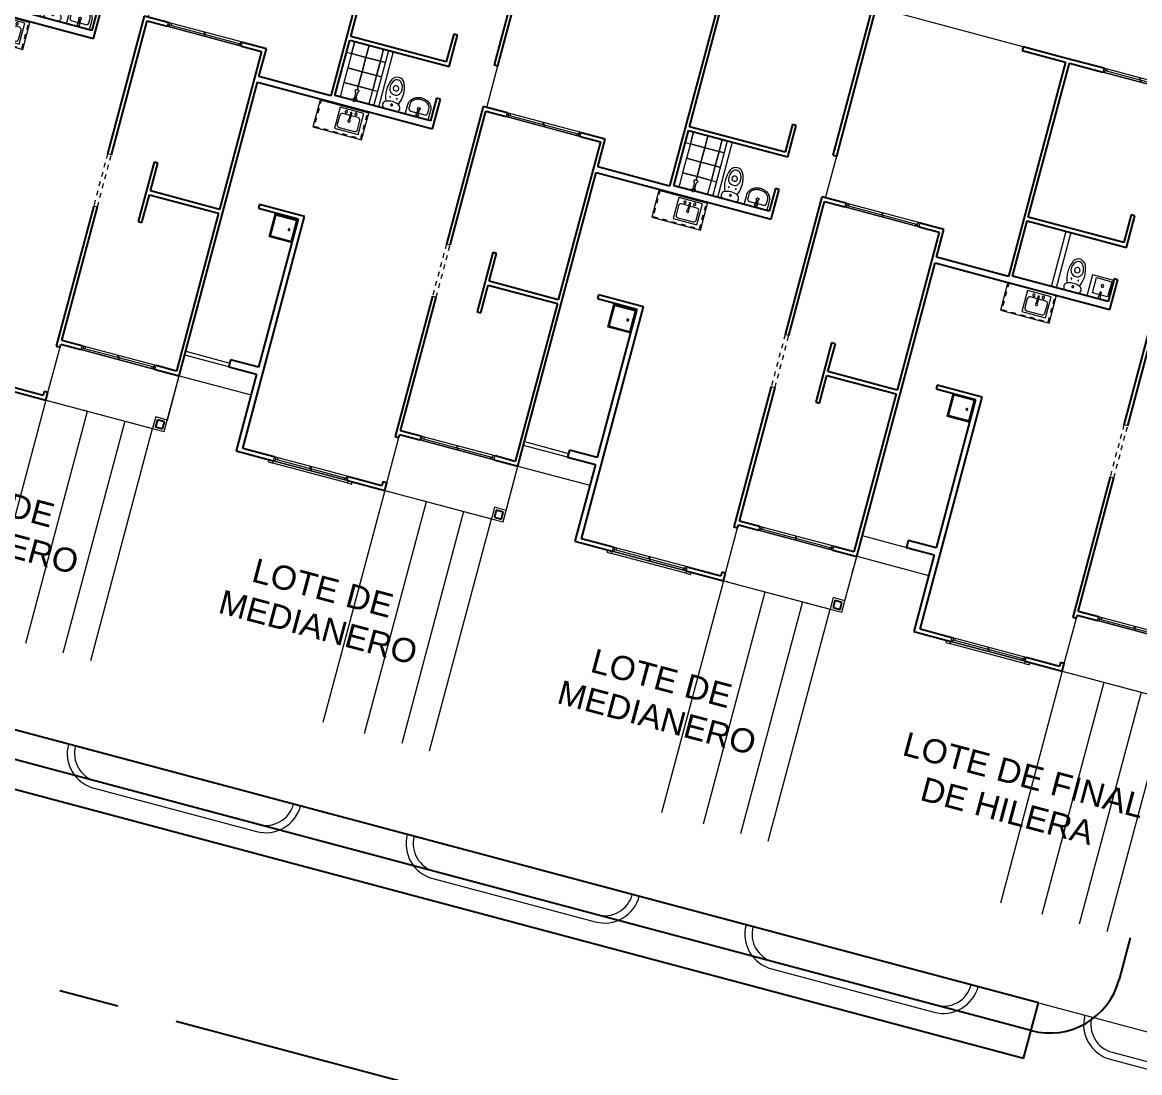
# Model space of a CAD drawing. Header units: metres. Extents: x 689715 to 690980, y 1005284 to 1006835.
# Drawn here: x 690669.78 to 690693.04, y 1005570.9 to 1005592.77 of the extents above; entities that cross this region are included whole.
import ezdxf

# ---------------------------------------------------------------- set-up
doc = ezdxf.new("R2010")
doc.units = ezdxf.units.M
for name, pattern in [('CENTER', [2, 1.25, -0.25, 0.25, -0.25]), ('Dash', [0.006, 0.003, -0.003]), ('Overhead', [0.003969, 0.002381, -0.001587])]:
    doc.linetypes.add(name, pattern=pattern)
for name, color, linetype, lineweight in [('A-AREA', 250, 'Dash', 9), ('A-COLS', 52, 'Continuous', 9), ('A-DETL-GENF', 92, 'Continuous', 9), ('A-DETL-MEDM', 33, 'Continuous', 18), ('A-FLOR', 250, 'Continuous', 9), ('A-GENM', 13, 'Continuous', 9), ('A-GLAZ', 151, 'Continuous', 9), ('A-GLAZ-CURT', 52, 'Continuous', 9), ('A-WALL', 250, 'Continuous', 9), ('G-ANNO-TEXT', 2, 'Continuous', 9), ('P-PIPE', 250, 'Continuous', 9), ('P-SANR-FIXT', 250, 'Continuous', 9), ('Q-CASE', 31, 'Continuous', 9), ('X1$0$A-FLOR', 250, 'Continuous', 9), ('X2$0$A-FLOR', 250, 'Continuous', 9)]:
    doc.layers.add(name, color=color, linetype=linetype, lineweight=lineweight)
for name, color, linetype in [('A-BLDG', 7, 'Continuous'), ('C-CALLE-ACERA', 8, 'Continuous'), ('CALLES-CENTRO', 2, 'CENTER')]:
    doc.layers.add(name, color=color, linetype=linetype)
doc.styles.add('ARIAL', font='arial.ttf')

# ---------------------------------------------------------------- blocks, each defined once
blk = doc.blocks.new('FRESNO A')
at = {"layer": 'X1$0$A-FLOR', "color": 141}
for p, q in [((-1.25, -1.8), (7.8, -1.8)), ((-0.5, -2.4), (4, -2.4)), ((-0.5, -2.55), (4, -2.55))]:
    blk.add_line(p, q, dxfattribs=at)
blk = doc.blocks.new('M_Base Cabinet-Double Door Sink Unit - 105-535934-PLANO CLAVE')
at = {"layer": 'Q-CASE', "linetype": 'Dash'}
for p, q in [((-0.481, 0), (-0.481, -0.58)), ((0.519, -0.58), (0.519, 0)), ((-0.481, -0.58), (0.519, -0.58))]:
    blk.add_line(p, q, dxfattribs=at)
blk = doc.blocks.new('Window-Sliding - VENTANA DE 1_60 X 1_20-675561-PLANO CLAVE')
at = {"layer": 'A-GLAZ'}
for p, q in [((0.8, 0.04), (-0.8, 0.04)), ((-0.8, 0.04), (-0.8, -0.043)), ((-0.8, 0.04), (0.8, 0.04)), ((-0.762, -0.043), (-0.762, 0.04)), ((-0.762, 0.04), (-0.762, -0.043)), ((-0.727, 0.04), (-0.727, -0.001)), ((-0.022, 0.04), (-0.022, -0.001)), ((0, -0.001), (0, 0.04)), ((0.762, 0.04), (0.762, -0.043)), ((0.8, -0.043), (0.8, 0.04)), ((-0.8, -0.043), (0.8, -0.043)), ((-0.8, -0.043), (0.8, -0.043)), ((-0.8, -0.043), (0.8, -0.043)), ((0.762, -0.001), (-0.762, -0.001)), ((0, -0.001), (0, -0.043)), ((0.023, -0.043), (0.023, -0.001)), ((0.727, -0.043), (0.727, -0.001))]:
    blk.add_line(p, q, dxfattribs=at)
blk = doc.blocks.new('M_MOLDURA SENCILLA PARA VENTANAS - Type 3-V2-PLANO CLAVE')
at = {"layer": 'A-GENM', "lineweight": 18}
for p, q in [((-0.675, 0.09), (-0.775, 0.09)), ((-0.775, 0.09), (-0.775, 0.04)), ((-0.775, 0.04), (-0.675, 0.04)), ((-0.675, 0.04), (-0.675, 0.09)), ((1.025, 0.09), (0.925, 0.09)), ((0.925, 0.09), (0.925, 0.04)), ((0.927, 0.04), (1.025, 0.04)), ((1.025, 0.04), (1.025, 0.09))]:
    blk.add_line(p, q, dxfattribs=at)
at = {"layer": 'A-GENM'}
blk.add_line((-0.675, 0.09), (0.925, 0.09), dxfattribs=at)
blk = doc.blocks.new('Sink - Utility - 455 mmx455 mm-688411-PLANO CLAVE')
at = {"layer": 'P-SANR-FIXT'}
for p, q in [((0.007, 0.244), (0.493, 0.244)), ((0.494, 0.244), (0.007, 0.244)), ((0.029, 0.217), (0.007, 0.244)), ((0.493, 0.244), (0.471, 0.217)), ((0.493, 0.244), (0.493, -0.244)), ((0.494, -0.244), (0.494, 0.244)), ((0.029, 0.217), (0.029, -0.217)), ((0.471, 0.217), (0.029, 0.217)), ((0.471, -0.217), (0.471, 0.217)), ((0.029, -0.217), (0.007, -0.244)), ((0.029, -0.217), (0.471, -0.217)), ((0.471, -0.217), (0.493, -0.244)), ((0.493, -0.244), (0.007, -0.244)), ((0.007, -0.244), (0.494, -0.244))]:
    blk.add_line(p, q, dxfattribs=at)
for start, end in [(90, 270), (90, 270), (270, 90), (270, 90)]:
    blk.add_arc((0.13, 0), 0.02, start, end, dxfattribs=at)
blk = doc.blocks.new('Counter Top w Sink Hole - 600mm Depth-798893-PLANO CLAVE')
at = {"layer": 'Q-CASE'}
for p, q in [((-1.2, 0), (-1.2, -0.6)), ((-0.15, -0.6), (-0.15, 0)), ((-1.2, -0.019), (-0.15, -0.019)), ((-1.2, -0.6), (-0.15, -0.6))]:
    blk.add_line(p, q, dxfattribs=at)
blk = doc.blocks.new('Asiento de WC con cisterna - Basado en muro _1_ - 700 x 370 mm-789044-PLANO CLAVE')
at = {"layer": 'P-SANR-FIXT'}
for p, q in [((0.082, 0.506), (0.094, 0.493)), ((0.094, 0.493), (0.156, 0.493)), ((0.156, 0.493), (0.168, 0.506)), ((-0.022, 0.075), (-0.022, 0.084)), ((-0.022, 0.075), (-0.022, 0.084)), ((0.272, 0.084), (0.272, 0.075)), ((0.272, 0.084), (0.272, 0.075))]:
    blk.add_line(p, q, dxfattribs=at)
for centre, radius, start, end in [((0.126, 0.628), 0.15, 90.5311, 156.2031), ((0.126, 0.628), 0.15, 90.5311, 156.2031), ((0.216, 0.545), 0.22, 135.6026, 189.0939), ((0.117, 0.642), 0.0816, 84.1645, 135.6026), ((0.124, 0.628), 0.15, 23.7969, 89.4689), ((0.124, 0.628), 0.15, 23.7969, 89.4689), ((0.133, 0.642), 0.0816, 44.3974, 95.8355), ((0.034, 0.545), 0.22, 350.9061, 44.3974), ((0.5, 0.463), 0.558, 156.2031, 204.606), ((0.5, 0.463), 0.558, 156.2031, 204.6455), ((0.125, 0.531), 0.128, 189.0939, 270.0015), ((0.117, 0.541), 0.05, 162.8135, 225), ((0.125, 0.539), 0.0581, 17.1829, 162.8135), ((0.133, 0.541), 0.05, 315, 17.1829), ((0.125, 0.531), 0.128, 317.5547, 350.9061), ((-0.25, 0.463), 0.558, 335.3545, 23.7969), ((-0.25, 0.463), 0.558, 7.6626, 23.7969), ((-0.25, 0.463), 0.558, 359.5954, 7.6626), ((0.125, -0.087), 0.344, 66.8782, 113.1218), ((0.052, 0.34), 0.00783, 0, 180), ((0.052, 0.34), 0.00783, 180, 360), ((0.125, 0.531), 0.128, 269.9985, 317.5547), ((0.2, 0.34), 0.00783, 0, 180), ((0.2, 0.34), 0.00783, 180, 0), ((-0.25, 0.463), 0.558, 335.394, 359.5954), ((0.022, 0.154), 0.0825, 113.1218, 237.7255), ((0.022, 0.154), 0.0825, 113.1218, 237.7255), ((0.125, -0.087), 0.344, 112.6568, 113.1218), ((0.126, 0.186), 0.0209, 0, 180), ((0.126, 0.186), 0.0209, 180, 0), ((0.125, -0.087), 0.344, 66.8782, 67.3432), ((0.228, 0.154), 0.0825, 302.2745, 66.8782), ((0.228, 0.154), 0.0825, 302.2745, 66.8782)]:
    blk.add_arc(centre, radius, start, end, dxfattribs=at)
blk = doc.blocks.new('Shower_System-Symmons-Dia-Shower-Tub_Spout - 2_5 GPM Flow Restrictor_ Chrome-789671-PLANO CLAVE')
at = {"layer": 'P-PIPE'}
for p, q in [((10.788, 5.648), (10.788, 5.674)), ((10.795, 5.642), (10.788, 5.648)), ((10.807, 5.635), (10.795, 5.642)), ((10.807, 5.62), (10.807, 5.635)), ((10.814, 5.463), (10.814, 5.614)), ((10.839, 5.614), (10.839, 5.463)), ((10.858, 5.642), (10.846, 5.635)), ((10.846, 5.635), (10.846, 5.62)), ((10.864, 5.648), (10.858, 5.642)), ((10.864, 5.674), (10.864, 5.648)), ((10.795, 5.459), (10.812, 5.463)), ((10.795, 5.455), (10.795, 5.459)), ((10.814, 5.455), (10.795, 5.455)), ((10.812, 5.463), (10.814, 5.463)), ((10.814, 5.43), (10.814, 5.455)), ((10.839, 5.43), (10.814, 5.43)), ((10.839, 5.463), (10.841, 5.463)), ((10.858, 5.455), (10.839, 5.455)), ((10.839, 5.455), (10.839, 5.43)), ((10.841, 5.463), (10.858, 5.459)), ((10.858, 5.459), (10.858, 5.455))]:
    blk.add_line(p, q, dxfattribs=at)
blk.add_open_spline([(10.788, 5.674), (10.788, 5.675), (10.789, 5.676), (10.79, 5.679), (10.793, 5.681), (10.797, 5.684), (10.805, 5.687), (10.817, 5.689), (10.83, 5.69), (10.842, 5.688), (10.854, 5.685), (10.862, 5.68), (10.864, 5.676), (10.864, 5.674)], degree=3, knots=[0, 0, 0, 0, 0.052632, 0.105263, 0.157895, 0.210526, 0.315789, 0.421053, 0.526316, 0.631579, 0.736842, 0.868421, 1, 1, 1, 1], dxfattribs=at)
for points in [[(10.814, 5.614), (10.812, 5.615), (10.81, 5.616), (10.808, 5.618), (10.807, 5.619), (10.807, 5.62)], [(10.846, 5.62), (10.846, 5.619), (10.845, 5.618), (10.843, 5.616), (10.841, 5.615), (10.839, 5.614)]]:
    blk.add_open_spline(points, degree=3, dxfattribs=at)
at = {"layer": 'P-SANR-FIXT'}
for p, q in [((10.731, 5.455), (10.731, 5.461)), ((10.731, 5.461), (10.795, 5.461)), ((10.795, 5.461), (10.795, 5.506)), ((10.795, 5.506), (10.814, 5.506)), ((10.839, 5.506), (10.858, 5.506)), ((10.858, 5.506), (10.858, 5.461)), ((10.858, 5.461), (10.922, 5.461)), ((10.922, 5.461), (10.922, 5.455))]:
    blk.add_line(p, q, dxfattribs=at)
blk = doc.blocks.new('Fregadero de cocina - Isla - 510 x 450 mm-797699-PLANO CLAVE')
at = {"layer": 'P-SANR-FIXT'}
for p, q in [((-0.239, 0.227), (-0.239, -0.223)), ((0.271, 0.227), (-0.239, 0.227)), ((-0.201, 0.062), (-0.201, -0.134)), ((0.003, 0.113), (-0.15, 0.113)), ((0.003, 0.17), (0.003, 0.053)), ((0.028, 0.17), (0.028, 0.053)), ((0.182, 0.113), (0.028, 0.113)), ((0.233, -0.134), (0.233, 0.062)), ((0.271, -0.223), (0.271, 0.227)), ((-0.239, -0.223), (0.271, -0.223)), ((-0.15, -0.185), (0.182, -0.185))]:
    blk.add_line(p, q, dxfattribs=at)
for centre, radius, start, end in [((-0.15, 0.062), 0.0508, 136.5356, 180), ((-0.15, 0.062), 0.0508, 90, 135), ((-0.086, 0.167), 0.0254, 360, 180), ((-0.086, 0.167), 0.0254, 180, 0), ((0.016, 0), 0.0254, 360, 180), ((0.016, 0), 0.0254, 180, 0), ((0.016, 0.17), 0.0127, 360, 180), ((0.016, 0.053), 0.0127, 180, 0), ((0.117, 0.172), 0.0254, 360, 180), ((0.117, 0.172), 0.0254, 180, 0), ((0.182, 0.062), 0.0508, 360, 90), ((-0.15, -0.134), 0.0508, 180, 270), ((0.182, -0.134), 0.0508, 270, 315), ((0.182, -0.134), 0.0508, 315.0163, 0)]:
    blk.add_arc(centre, radius, start, end, dxfattribs=at)
blk = doc.blocks.new('M_Opening-Door - 1_12 x 2_21 mm-891659-PLANO CLAVE')
at = {"layer": 'A-DETL-GENF', "linetype": 'Overhead'}
for p, q in [((0.552, 0.04), (-0.568, 0.04)), ((-0.568, -0.04), (0.552, -0.04))]:
    blk.add_line(p, q, dxfattribs=at)
at = {"layer": 'A-DETL-MEDM'}
for p, q in [((-0.568, 0.04), (-0.568, -0.04)), ((0.552, -0.04), (0.552, 0.04))]:
    blk.add_line(p, q, dxfattribs=at)
blk = doc.blocks.new('M_Rectangular Column - 25X25-664251-PLANO CLAVE')
at = {"layer": 'A-COLS'}
for p, q in [((0.125, 0.125), (-0.125, 0.125)), ((-0.125, 0.125), (-0.125, -0.125)), ((0.125, -0.125), (0.125, 0.125)), ((-0.125, -0.125), (0.125, -0.125))]:
    blk.add_line(p, q, dxfattribs=at)
blk = doc.blocks.new('M_Rectangle Surface - ELBA BEIGE-1192598-PLANO CLAVE')
at = {"layer": 'A-GLAZ-CURT'}
for p, q in [((1.955, 1.955), (1.645, 1.955)), ((1.645, 1.955), (1.645, 1.645)), ((1.955, 1.645), (1.955, 1.955)), ((1.645, 1.645), (1.955, 1.645))]:
    blk.add_line(p, q, dxfattribs=at)
blk = doc.blocks.new('M_Rectangle Surface - ELBA BEIGE-V24-PLANO CLAVE')
at = {"layer": 'A-GLAZ-CURT'}
for p, q in [((1.721, 1.955), (1.645, 1.955)), ((1.645, 1.955), (1.645, 1.645)), ((1.645, 1.645), (1.955, 1.645))]:
    blk.add_line(p, q, dxfattribs=at)
blk = doc.blocks.new('M_Rectangle Surface - ELBA BEIGE-V25-PLANO CLAVE')
at = {"layer": 'A-GLAZ-CURT'}
for p, q in [((1.955, 1.955), (1.645, 1.955)), ((1.645, 1.955), (1.645, 1.645)), ((1.645, 1.645), (1.721, 1.645))]:
    blk.add_line(p, q, dxfattribs=at)
blk = doc.blocks.new('Wall_Basin_with_optional_pedestal_taps_or_mixer_13910 - 500w x 420d wall w taps-1270141-PLANO CLAVE')
at = {"layer": 'P-SANR-FIXT'}
for p, q in [((-0.114, 0.115), (-0.114, 0.325)), ((0.11, 0.235), (-0.02, 0.235)), ((0.281, 0.235), (0.15, 0.235)), ((0.374, 0.325), (0.374, 0.115)), ((-0.072, 0.185), (-0.072, 0.09)), ((0.333, 0.09), (0.333, 0.185))]:
    blk.add_line(p, q, dxfattribs=at)
blk.add_circle((0.13, 0.146), 0.025, dxfattribs=at)
for points, knots in [([(-0.02, 0.235), (-0.023, 0.235), (-0.029, 0.235), (-0.04, 0.232), (-0.051, 0.226), (-0.061, 0.217), (-0.067, 0.208), (-0.071, 0.197), (-0.072, 0.189), (-0.072, 0.185)], [-1, -1, -1, -1, -0.892857, -0.785714, -0.571429, -0.428571, -0.285714, -0.142857, 0, 0, 0, 0]), ([(0.333, 0.185), (0.333, 0.188), (0.333, 0.192), (0.331, 0.198), (0.33, 0.202), (0.328, 0.206), (0.326, 0.21), (0.324, 0.213), (0.32, 0.219), (0.313, 0.225), (0.303, 0.231), (0.292, 0.234), (0.284, 0.235), (0.281, 0.235)], [-1, -1, -1, -1, -0.892857, -0.839286, -0.785714, -0.732143, -0.678571, -0.625, -0.571429, -0.428571, -0.285714, -0.142857, 0, 0, 0, 0]), ([(0.374, 0.115), (0.374, 0.109), (0.374, 0.097), (0.371, 0.082), (0.368, 0.071), (0.365, 0.059), (0.36, 0.045), (0.352, 0.029), (0.339, 0.009), (0.32, -0.015), (0.293, -0.039), (0.263, -0.058), (0.23, -0.073), (0.198, -0.082), (0.169, -0.087), (0.144, -0.09), (0.117, -0.09), (0.091, -0.087), (0.066, -0.083), (0.032, -0.073), (-0.008, -0.056), (-0.051, -0.025), (-0.08, 0.009), (-0.097, 0.039), (-0.106, 0.063), (-0.112, 0.089), (-0.114, 0.106), (-0.114, 0.115)], [-1, -1, -1, -1, -0.974537, -0.949074, -0.936343, -0.923611, -0.898148, -0.872685, -0.847222, -0.796296, -0.74537, -0.694444, -0.643519, -0.592593, -0.555556, -0.518519, -0.481481, -0.444444, -0.407407, -0.37037, -0.296296, -0.222222, -0.148148, -0.111111, -0.074074, -0.037037, 0, 0, 0, 0]), ([(-0.072, 0.09), (-0.072, 0.083), (-0.071, 0.073), (-0.068, 0.06), (-0.064, 0.05), (-0.059, 0.041), (-0.054, 0.032), (-0.048, 0.023), (-0.041, 0.016), (-0.034, 0.008), (-0.026, 0.001), (-0.018, -0.005), (-0.01, -0.011), (-0.001, -0.016), (0.011, -0.023), (0.027, -0.031), (0.049, -0.038), (0.072, -0.044), (0.095, -0.048), (0.115, -0.05), (0.13, -0.05), (0.146, -0.05), (0.166, -0.048), (0.189, -0.044), (0.212, -0.038), (0.234, -0.03), (0.256, -0.02), (0.272, -0.01), (0.285, -0.001), (0.294, 0.007), (0.302, 0.016), (0.31, 0.025), (0.315, 0.033), (0.319, 0.039), (0.322, 0.045), (0.325, 0.05), (0.328, 0.057), (0.33, 0.067), (0.332, 0.078), (0.333, 0.086), (0.333, 0.09)], [-1, -1, -1, -1, -0.961957, -0.942935, -0.923913, -0.904891, -0.88587, -0.866848, -0.847826, -0.828804, -0.809783, -0.790761, -0.771739, -0.752717, -0.733696, -0.695652, -0.652174, -0.608696, -0.565217, -0.521739, -0.5, -0.478261, -0.434783, -0.391304, -0.347826, -0.304348, -0.26087, -0.217391, -0.195652, -0.173913, -0.152174, -0.130435, -0.108696, -0.097826, -0.086957, -0.076087, -0.065217, -0.043478, -0.021739, 0, 0, 0, 0]), ([(0.105, 0.146), (0.105, 0.148), (0.106, 0.151), (0.107, 0.155), (0.109, 0.159), (0.111, 0.162), (0.114, 0.165), (0.118, 0.168), (0.122, 0.17), (0.125, 0.171), (0.128, 0.171), (0.129, 0.171), (0.129, 0.171)], [0, 0, 0, 0, 0.0555556, 0.1111111, 0.1666667, 0.2222222, 0.2777778, 0.3333333, 0.3888889, 0.4444444, 0.4791667, 0.4836011, 0.4836011, 0.4836011, 0.4836011]), ([(0.155, 0.146), (0.155, 0.145), (0.155, 0.142), (0.154, 0.138), (0.152, 0.134), (0.15, 0.13), (0.146, 0.127), (0.143, 0.124), (0.139, 0.122), (0.135, 0.121), (0.132, 0.121), (0.128, 0.121), (0.124, 0.122), (0.12, 0.123), (0.116, 0.125), (0.114, 0.127), (0.112, 0.129), (0.11, 0.131), (0.107, 0.137), (0.105, 0.142), (0.105, 0.146)], [0, 0, 0, 0, 0.055556, 0.111111, 0.166667, 0.222222, 0.277778, 0.333333, 0.388889, 0.444444, 0.479167, 0.513889, 0.583333, 0.652778, 0.6875, 0.722222, 0.756944, 0.791667, 0.861111, 1, 1, 1, 1]), ([(0.132, 0.171), (0.133, 0.171), (0.137, 0.17), (0.141, 0.169), (0.144, 0.167), (0.146, 0.165), (0.148, 0.163), (0.151, 0.161), (0.154, 0.155), (0.155, 0.15), (0.155, 0.146)], [0.5163091, 0.5163091, 0.5163091, 0.5163091, 0.5833333, 0.6527778, 0.6875, 0.7222222, 0.7569444, 0.7916667, 0.8611111, 1, 1, 1, 1])]:
    blk.add_open_spline(points, degree=3, knots=knots, dxfattribs=at)
blk = doc.blocks.new('RC-Tap Mixer horizontal face - Mixer-1270082-PLANO CLAVE')
at = {"layer": 'P-SANR-FIXT'}
for p, q in [((-0.02, -0.015), (-0.02, -0.085)), ((-0.013, -0.022), (-0.013, -0.074)), ((0.013, -0.074), (0.013, -0.022)), ((0.02, -0.085), (0.02, -0.015))]:
    blk.add_line(p, q, dxfattribs=at)
at = {"layer": 'P-SANR-FIXT', "flags": 128}
for points in [[(0, 0.03), (-0.001, 0.03), (-0.002, 0.03), (-0.004, 0.03), (-0.005, 0.03), (-0.006, 0.029), (-0.007, 0.029), (-0.008, 0.029), (-0.009, 0.028), (-0.011, 0.028), (-0.012, 0.028), (-0.013, 0.027), (-0.014, 0.027), (-0.015, 0.026), (-0.016, 0.025), (-0.017, 0.025), (-0.018, 0.024), (-0.019, 0.023), (-0.02, 0.023), (-0.021, 0.022), (-0.022, 0.021), (-0.022, 0.02), (-0.023, 0.019), (-0.024, 0.018), (-0.025, 0.017), (-0.025, 0.016), (-0.026, 0.015), (-0.026, 0.014), (-0.027, 0.013), (-0.028, 0.012), (-0.028, 0.011), (-0.028, 0.01), (-0.029, 0.009), (-0.029, 0.007), (-0.029, 0.006), (-0.03, 0.005), (-0.03, 0.004), (-0.03, 0.003), (-0.03, 0.002), (-0.03, 0), (-0.03, -0.001), (-0.03, -0.002), (-0.03, -0.003), (-0.03, -0.004), (-0.029, -0.006), (-0.029, -0.007), (-0.029, -0.008), (-0.029, -0.009), (-0.028, -0.01), (-0.028, -0.011), (-0.027, -0.012), (-0.027, -0.014), (-0.026, -0.015), (-0.026, -0.016), (-0.025, -0.017), (-0.024, -0.018), (-0.024, -0.019), (-0.023, -0.02), (-0.022, -0.02), (-0.021, -0.021), (-0.02, -0.022)], [(0.02, -0.023), (0.021, -0.022), (0.022, -0.021), (0.022, -0.02), (0.023, -0.019), (0.024, -0.018), (0.025, -0.017), (0.025, -0.016), (0.026, -0.015), (0.026, -0.014), (0.027, -0.013), (0.028, -0.012), (0.028, -0.011), (0.028, -0.01), (0.029, -0.009), (0.029, -0.007), (0.029, -0.006), (0.03, -0.005), (0.03, -0.004), (0.03, -0.003), (0.03, -0.002), (0.03, 0), (0.03, 0.001), (0.03, 0.002), (0.03, 0.003), (0.03, 0.004), (0.029, 0.006), (0.029, 0.007), (0.029, 0.008), (0.029, 0.009), (0.028, 0.01), (0.028, 0.011), (0.027, 0.012), (0.027, 0.014), (0.026, 0.015), (0.026, 0.016), (0.025, 0.017), (0.024, 0.018), (0.024, 0.019), (0.023, 0.02), (0.022, 0.02), (0.021, 0.021), (0.02, 0.022), (0.019, 0.023), (0.018, 0.024), (0.017, 0.024), (0.016, 0.025), (0.015, 0.026), (0.014, 0.026), (0.013, 0.027), (0.012, 0.027), (0.011, 0.028), (0.01, 0.028), (0.009, 0.029), (0.008, 0.029), (0.007, 0.029), (0.005, 0.03), (0.004, 0.03), (0.003, 0.03), (0.002, 0.03), (0.001, 0.03), (0, 0.03)]]:
    blk.add_lwpolyline(points, dxfattribs=at)
at = {"layer": 'P-SANR-FIXT'}
for centre, radius, start, end in [((0, 0), 0.03, 90, 226.1829), ((0, 0), 0.025, 90, 240), ((0, 0), 0.025, 162, 169.3835), ((0, 0), 0.025, 153.4349, 164.0852), ((0, 0), 0.025, 121.7175, 130.992), ((0, 0), 0.03, 313.8171, 90), ((0, 0), 0.025, 300, 90), ((0, 0), 0.025, 49.008, 58.2825), ((0, 0), 0.025, 15.9148, 26.5651), ((0, 0), 0.025, 10.6165, 18), ((0, 0), 0.025, 185.1524, 195.9185), ((0, 0), 0.025, 190.6941, 199.4381), ((0, -0.085), 0.02, 180, 360), ((0, -0.074), 0.0125, 180, 360), ((0, 0), 0.025, 344.0815, 354.8476), ((0, 0), 0.025, 340.5619, 349.3059)]:
    blk.add_arc(centre, radius, start, end, dxfattribs=at)
blk = doc.blocks.new('FRESNO B')
at = {"layer": 'A-AREA', "color": 141}
for p, q in [((7.3, 5.25), (7.3, 6.204)), ((4.75, 5), (7.05, 5))]:
    blk.add_line(p, q, dxfattribs=at)
at = {"layer": 'A-COLS', "color": 141, "lineweight": 25}
for p, q in [((7.25, 5.2), (7.1, 5.2)), ((7.1, 5.2), (7.1, 5.05)), ((7.25, 5.05), (7.25, 5.2)), ((7.1, 5.05), (7.25, 5.05))]:
    blk.add_line(p, q, dxfattribs=at)
at = {"layer": 'A-FLOR', "color": 141}
for p, q in [((7.917, 17.35), (4.75, 17.35)), ((4.75, 13.25), (4.75, 14.15)), ((0, 6.73), (0.95, 6.73)), ((0.95, 6.65), (0, 6.65)), ((0, 5.25), (0, 6.204)), ((0, 6.204), (1.55, 6.204)), ((4.75, 6.14), (4.67, 6.14)), ((4.75, 5.162), (4.75, 6.14)), ((7.3, 5.25), (7.3, 6.204)), ((4.75, 5), (7.05, 5))]:
    blk.add_line(p, q, dxfattribs=at)
at = {"layer": 'A-GLAZ-CURT', "color": 141}
for p, q in [((1.74, 13.61), (1.74, 13.87)), ((1.74, 13.87), (1.74, 13.61)), ((2.05, 13.61), (2.05, 13.87)), ((2.05, 13.87), (2.05, 13.61)), ((2.36, 13.61), (2.36, 13.87)), ((2.36, 13.87), (2.36, 13.61)), ((1.63, 13.61), (1.74, 13.61)), ((1.74, 13.61), (2.05, 13.61)), ((2.05, 13.61), (2.36, 13.61)), ((2.36, 13.61), (2.47, 13.61)), ((2.36, 13.61), (2.36, 13.3)), ((2.47, 13.61), (2.36, 13.61)), ((2.36, 13.3), (2.47, 13.3)), ((2.36, 13.3), (2.36, 12.99)), ((2.47, 13.3), (2.36, 13.3)), ((2.36, 12.99), (2.47, 12.99))]:
    blk.add_line(p, q, dxfattribs=at)
at = {"layer": 'A-WALL', "color": 141, "lineweight": 25}
for p, q in [((1.55, 17.27), (1.55, 12.65)), ((1.63, 13.95), (1.63, 17.27)), ((4.67, 17.27), (4.67, 14.15)), ((4.75, 14.15), (4.75, 17.35)), ((7.917, 17.35), (7.917, 17.27)), ((7.917, 17.27), (8.85, 17.27)), ((8.85, 17.35), (7.917, 17.35)), ((8.85, 17.27), (8.85, 12.65)), ((3.69, 14.55), (3.69, 13.95)), ((3.77, 14.55), (3.69, 14.55)), ((3.77, 13.87), (3.77, 14.55)), ((4.67, 14.15), (4.75, 14.15)), ((3.69, 13.95), (1.63, 13.95)), ((1.63, 12.68), (1.63, 13.87)), ((1.63, 13.87), (3.77, 13.87)), ((3.69, 13.17), (3.69, 12.68)), ((3.77, 13.17), (3.69, 13.17)), ((3.77, 12.53), (3.77, 13.17)), ((5.185, 13.25), (4.67, 13.25)), ((4.67, 13.25), (4.67, 10.287)), ((4.75, 13.17), (5.185, 13.17)), ((4.75, 10.287), (4.75, 13.17)), ((7.3, 13.25), (6.785, 13.25)), ((6.785, 13.17), (7.22, 13.17)), ((7.22, 13.17), (7.22, 9.767)), ((7.3, 12.65), (7.3, 13.25)), ((1.55, 12.65), (0, 12.65)), ((2.018, 12.68), (1.63, 12.68)), ((3.69, 12.68), (2.082, 12.68)), ((8.85, 12.65), (7.3, 12.65)), ((0, 6.204), (0, 12.53)), ((0, 12.53), (3.77, 12.53)), ((7.3, 6.204), (7.3, 12.53)), ((5.73, 10.367), (5.65, 10.367)), ((5.65, 10.367), (5.65, 9.087)), ((5.73, 9.767), (5.73, 10.367)), ((1.67, 10.08), (0.7, 10.08)), ((0.7, 10.08), (0.7, 10)), ((1.67, 5.08), (1.67, 10.08)), ((0.7, 10), (1.55, 10)), ((1.55, 10), (1.55, 6.8)), ((7.22, 9.767), (5.73, 9.767)), ((5.73, 9.087), (5.73, 9.687)), ((5.73, 9.687), (7.22, 9.687)), ((7.22, 9.687), (7.22, 6.284)), ((4.67, 9.167), (4.67, 6.142)), ((4.75, 6.284), (4.75, 9.167)), ((5.65, 9.087), (5.73, 9.087)), ((1.55, 6.8), (0.95, 6.8)), ((0.95, 6.8), (0.95, 6.65)), ((0.95, 6.65), (1.55, 6.65)), ((1.55, 6.65), (1.55, 5)), ((5.185, 6.284), (4.75, 6.284)), ((7.22, 6.284), (6.785, 6.284)), ((4.67, 6.142), (4.75, 6.142)), ((4.75, 6.204), (5.185, 6.204)), ((4.75, 6.142), (4.75, 6.204)), ((6.785, 6.204), (7.3, 6.204)), ((4.67, 5.162), (4.67, 5.08)), ((4.75, 5.162), (4.67, 5.162)), ((4.75, 5), (4.75, 5.162)), ((1.55, 5), (2.35, 5)), ((2.35, 5.08), (1.67, 5.08)), ((4.67, 5.08), (3.95, 5.08)), ((3.95, 5), (4.75, 5))]:
    blk.add_line(p, q, dxfattribs=at)
at = {"layer": 'A-WALL', "color": 141}
for p, q in [((2.47, 12.68), (2.47, 13.87)), ((2.57, 13.87), (2.57, 12.68))]:
    blk.add_line(p, q, dxfattribs=at)
at = {"layer": 'X1$0$A-FLOR', "color": 141}
for p, q in [((0.5, -1.8), (7.8, -1.8)), ((0.5, -2.4), (4, -2.4)), ((0.5, -2.55), (4, -2.55))]:
    blk.add_line(p, q, dxfattribs=at)
for centre, radius, start, end in [((4, -1.8), 0.75, 270, 0), ((4, -1.8), 0.6, 270, 0), ((7.8, -1.8), 0.75, 180, 270), ((7.8, -1.8), 0.6, 180, 270)]:
    blk.add_arc(centre, radius, start, end, dxfattribs=at)
at = {"layer": 'X2$0$A-FLOR', "color": 141}
for p, q in [((4.75, 5), (4.75, 0)), ((5.65, 0), (5.65, 5)), ((6.45, 5), (6.45, 0)), ((7.05, 0), (7.05, 5))]:
    blk.add_line(p, q, dxfattribs=at)
at = {"layer": 'A-COLS', "color": 141}
blk.add_blockref('M_Rectangular Column - 25X25-664251-PLANO CLAVE', (7.175, 5.125), dxfattribs=at)
at = {"layer": 'A-GENM', "color": 141}
for name, p, rotation in [('M_Opening-Door - 1_12 x 2_21 mm-891659-PLANO CLAVE', (4.71, 9.735), 89.99999999999993), ('M_MOLDURA SENCILLA PARA VENTANAS - Type 3-V2-PLANO CLAVE', (3.277, 5.04), 180)]:
    blk.add_blockref(name, p, dxfattribs=dict(at, rotation=rotation))
at = {"layer": 'A-GLAZ', "color": 141, "rotation": 180}
for p in [(5.985, 13.21), (5.985, 6.244), (3.15, 5.04)]:
    blk.add_blockref('Window-Sliding - VENTANA DE 1_60 X 1_20-675561-PLANO CLAVE', p, dxfattribs=at)
at = {"layer": 'A-GLAZ-CURT', "color": 141}
for name, p, rotation in [('M_Rectangle Surface - ELBA BEIGE-1192598-PLANO CLAVE', (0.095, 15.255), 270.0000000000002), ('M_Rectangle Surface - ELBA BEIGE-1192598-PLANO CLAVE', (0.405, 15.255), 269.9999999999998), ('M_Rectangle Surface - ELBA BEIGE-1192598-PLANO CLAVE', (0.095, 14.945), 270.0000000000004), ('M_Rectangle Surface - ELBA BEIGE-1192598-PLANO CLAVE', (0.405, 14.945), 270), ('M_Rectangle Surface - ELBA BEIGE-V24-PLANO CLAVE', (0.095, 14.635), 270.0000000000002), ('M_Rectangle Surface - ELBA BEIGE-V25-PLANO CLAVE', (0.405, 14.635), 269.9999999999998)]:
    blk.add_blockref(name, p, dxfattribs=dict(at, rotation=rotation))
at = {"layer": 'P-SANR-FIXT', "color": 141}
for name, p in [('Asiento de WC con cisterna - Basado en muro _1_ - 700 x 370 mm-789044-PLANO CLAVE', (2.695, 12.605)), ('Shower_System-Symmons-Dia-Shower-Tub_Spout - 2_5 GPM Flow Restrictor_ Chrome-789671-PLANO CLAVE', (-8.776, 7.225)), ('Fregadero de cocina - Isla - 510 x 450 mm-797699-PLANO CLAVE', (2.034, 12.243))]:
    blk.add_blockref(name, p, dxfattribs=at)
at = {"layer": 'P-SANR-FIXT', "color": 141, "rotation": 180}
for name, p in [('Wall_Basin_with_optional_pedestal_taps_or_mixer_13910 - 500w x 420d wall w taps-1270141-PLANO CLAVE', (3.52, 13.005)), ('RC-Tap Mixer horizontal face - Mixer-1270082-PLANO CLAVE', (3.39, 12.73)), ('Sink - Utility - 455 mmx455 mm-688411-PLANO CLAVE', (1.557, 9.73))]:
    blk.add_blockref(name, p, dxfattribs=at)
at = {"layer": 'Q-CASE', "color": 141}
for name, p in [('Counter Top w Sink Hole - 600mm Depth-798893-PLANO CLAVE', (2.555, 12.53)), ('M_Base Cabinet-Double Door Sink Unit - 105-535934-PLANO CLAVE', (1.861, 12.53))]:
    blk.add_blockref(name, p, dxfattribs=at)
at = {"layer": 'G-ANNO-TEXT', "color": 141, "char_height": 0.5, "attachment_point": 1, "style": 'ARIAL'}
for s, insert, width in [('LOTE DE ', (2.534, 2.954), 3.14262), ('MEDIANERO', (2.032, 2.143), 4.16877)]:
    blk.add_mtext(s, dxfattribs=dict(at, insert=insert, width=width))
blk = doc.blocks.new('Window-Sliding - VENTANA DE 1_60 X 1_20-V1-PLANO CLAVE')
at = {"layer": 'A-GLAZ'}
for p, q in [((0.8, 0.04), (-0.8, 0.04)), ((-0.8, 0.04), (-0.8, -0.04)), ((-0.8, 0.04), (0.8, 0.04)), ((-0.762, -0.04), (-0.762, 0.04)), ((-0.762, 0.04), (-0.762, -0.04)), ((-0.727, 0.04), (-0.727, -0.001)), ((-0.022, 0.04), (-0.022, -0.001)), ((0, -0.001), (0, 0.04)), ((0.762, 0.04), (0.762, -0.04)), ((0.8, -0.04), (0.8, 0.04)), ((-0.8, -0.043), (0.8, -0.043)), ((-0.8, -0.043), (0.8, -0.043)), ((-0.8, -0.043), (0.8, -0.043)), ((0.762, -0.001), (-0.762, -0.001)), ((0, -0.001), (0, -0.04)), ((0.023, -0.04), (0.023, -0.001)), ((0.727, -0.04), (0.727, -0.001))]:
    blk.add_line(p, q, dxfattribs=at)
blk = doc.blocks.new('M_MOLDURA SENCILLA PARA VENTANAS - Type 3-V3-PLANO CLAVE')
at = {"layer": 'A-GENM', "lineweight": 18}
for p, q in [((-0.675, 0.09), (-0.775, 0.09)), ((-0.775, 0.09), (-0.775, 0.04)), ((-0.775, 0.04), (-0.675, 0.04)), ((-0.675, 0.04), (-0.675, 0.09)), ((1.025, 0.09), (0.925, 0.09)), ((0.925, 0.09), (0.925, 0.04)), ((0.927, 0.04), (1.025, 0.04)), ((1.025, 0.04), (1.025, 0.09))]:
    blk.add_line(p, q, dxfattribs=at)
at = {"layer": 'A-GENM'}
blk.add_line((-0.675, 0.09), (0.925, 0.09), dxfattribs=at)
blk = doc.blocks.new('M_PONTUS45_2017 - M_PONTUS45_2017-883207-PLANO CLAVE')
at = {"layer": 'A-GENM'}
for p, q in [((0.228, 0.528), (-0.228, 0.528)), ((-0.228, 0.528), (-0.228, 0.075)), ((-0.136, 0.168), (-0.136, 0.495)), ((-0.136, 0.495), (0.193, 0.495)), ((0.193, 0.495), (0.193, 0.168)), ((0.193, 0.168), (-0.136, 0.168))]:
    blk.add_line(p, q, dxfattribs=at)
at = {"layer": 'P-SANR-FIXT'}
for p, q in [((0.013, 0.225), (0.013, 0.139)), ((0.044, 0.225), (0.013, 0.225)), ((0.022, 0.2), (0.022, 0.144)), ((0.035, 0.2), (0.022, 0.2)), ((0.035, 0.144), (0.035, 0.2)), ((0.044, 0.139), (0.044, 0.225))]:
    blk.add_line(p, q, dxfattribs=at)
for centre, radius, start, end in [((0.029, 0.36), 0.0272, 360, 180), ((0.029, 0.36), 0.0272, 180, 360), ((0.029, 0.115), 0.0294, 360, 180), ((0.029, 0.115), 0.0294, 180, 360), ((0.029, 0.115), 0.0294, 77.5159, 102.4841)]:
    blk.add_arc(centre, radius, start, end, dxfattribs=at)
blk = doc.blocks.new('Counter Top w Sink Hole - 600mm Depth-V16-PLANO CLAVE')
at = {"layer": 'Q-CASE'}
for p, q in [((-1.2, 0), (-1.2, -0.6)), ((-0.15, -0.6), (-0.15, 0)), ((-1.2, -0.019), (-1.175, -0.019)), ((-0.175, -0.019), (-0.15, -0.019)), ((-1.2, -0.6), (-0.15, -0.6))]:
    blk.add_line(p, q, dxfattribs=at)
blk = doc.blocks.new('Fregadero de cocina - Isla - 510 x 450 mm-V14-PLANO CLAVE')
at = {"layer": 'P-SANR-FIXT'}
for p, q in [((-0.239, 0.227), (-0.239, -0.223)), ((0.271, 0.227), (-0.239, 0.227)), ((-0.201, 0.062), (-0.201, -0.134)), ((0.003, 0.113), (-0.15, 0.113)), ((0.003, 0.17), (0.003, 0.053)), ((0.028, 0.17), (0.028, 0.053)), ((0.182, 0.113), (0.028, 0.113)), ((0.233, -0.134), (0.233, 0.062)), ((0.271, -0.223), (0.271, 0.227)), ((-0.239, -0.223), (0.271, -0.223)), ((-0.15, -0.185), (0.182, -0.185))]:
    blk.add_line(p, q, dxfattribs=at)
for centre, radius, start, end in [((-0.15, 0.062), 0.0508, 90, 180), ((-0.086, 0.167), 0.0254, 360, 180), ((-0.086, 0.167), 0.0254, 180, 0), ((0.016, 0), 0.0254, 360, 180), ((0.016, 0), 0.0254, 180, 0), ((0.016, 0.17), 0.0127, 360, 180), ((0.016, 0.053), 0.0127, 180, 0), ((0.117, 0.172), 0.0254, 360, 180), ((0.117, 0.172), 0.0254, 180, 0), ((0.182, 0.062), 0.0508, 360, 90), ((-0.15, -0.134), 0.0508, 180, 270), ((0.182, -0.134), 0.0508, 270, 0)]:
    blk.add_arc(centre, radius, start, end, dxfattribs=at)
blk = doc.blocks.new('Sink - Utility - 455 mmx455 mm-V19-PLANO CLAVE')
at = {"layer": 'P-SANR-FIXT'}
for p, q in [((0.007, 0.244), (0.493, 0.244)), ((0.494, 0.244), (0.007, 0.244)), ((0.027, 0.22), (0.007, 0.244)), ((0.493, 0.244), (0.471, 0.217)), ((0.493, 0.244), (0.493, -0.244)), ((0.494, -0.244), (0.494, 0.244)), ((0.029, 0.217), (0.029, -0.217)), ((0.471, 0.217), (0.029, 0.217)), ((0.471, -0.217), (0.471, 0.217)), ((0.029, -0.217), (0.007, -0.244)), ((0.029, -0.217), (0.471, -0.217)), ((0.471, -0.217), (0.493, -0.244)), ((0.493, -0.244), (0.007, -0.244)), ((0.007, -0.244), (0.494, -0.244))]:
    blk.add_line(p, q, dxfattribs=at)
for start, end in [(90, 270), (90, 270), (270, 90), (270, 90)]:
    blk.add_arc((0.13, 0), 0.02, start, end, dxfattribs=at)
blk = doc.blocks.new('Asiento de WC con cisterna - Basado en muro _1_ - 700 x 370 mm-V23-PLANO CLAVE')
at = {"layer": 'P-SANR-FIXT'}
for p, q in [((0.082, 0.506), (0.094, 0.493)), ((0.094, 0.493), (0.156, 0.493)), ((0.156, 0.493), (0.168, 0.506)), ((-0.022, 0.075), (-0.022, 0.084)), ((-0.022, 0.075), (-0.022, 0.084)), ((0.272, 0.084), (0.272, 0.075)), ((0.272, 0.084), (0.272, 0.075))]:
    blk.add_line(p, q, dxfattribs=at)
for centre, radius, start, end in [((0.126, 0.628), 0.15, 90.5311, 156.2031), ((0.126, 0.628), 0.15, 90.5311, 156.2031), ((0.216, 0.545), 0.22, 135.6026, 189.0939), ((0.117, 0.642), 0.0816, 84.1645, 135.6026), ((0.124, 0.628), 0.15, 23.7969, 89.4689), ((0.124, 0.628), 0.15, 23.7969, 89.4689), ((0.133, 0.642), 0.0816, 44.3974, 95.8355), ((0.034, 0.545), 0.22, 350.9061, 44.3974), ((0.5, 0.463), 0.558, 156.2031, 204.606), ((0.5, 0.463), 0.558, 156.2031, 204.6455), ((0.125, 0.531), 0.128, 189.0939, 270.0015), ((0.117, 0.541), 0.05, 162.8135, 225), ((0.125, 0.539), 0.0581, 17.1829, 162.8135), ((0.133, 0.541), 0.05, 315, 17.1829), ((0.125, 0.531), 0.128, 317.5547, 350.9061), ((-0.25, 0.463), 0.558, 335.3545, 23.7969), ((-0.25, 0.463), 0.558, 335.394, 23.7969), ((0.125, -0.087), 0.344, 66.8782, 113.1218), ((0.052, 0.34), 0.00783, 0, 180), ((0.052, 0.34), 0.00783, 180, 360), ((0.125, 0.531), 0.128, 269.9985, 317.5547), ((0.2, 0.34), 0.00783, 0, 180), ((0.2, 0.34), 0.00783, 180, 0), ((0.022, 0.154), 0.0825, 154.6564, 237.7255), ((0.022, 0.154), 0.0825, 154.6564, 237.7255), ((0.022, 0.154), 0.0825, 113.1218, 152.7086), ((0.022, 0.154), 0.0825, 113.1218, 152.1244), ((0.125, -0.087), 0.344, 112.6568, 113.1218), ((0.126, 0.186), 0.0209, 0, 180), ((0.126, 0.186), 0.0209, 180, 0), ((0.125, -0.087), 0.344, 66.8782, 67.3432), ((0.228, 0.154), 0.0825, 302.2745, 66.8782), ((0.228, 0.154), 0.0825, 302.2745, 66.8782)]:
    blk.add_arc(centre, radius, start, end, dxfattribs=at)
blk = doc.blocks.new('FRESNO C')
at = {"layer": 'A-AREA', "color": 141}
blk.add_line((4.75, 5), (7.05, 5), dxfattribs=at)
at = {"layer": 'A-FLOR', "color": 141}
for p, q in [((0, 6.654), (0.95, 6.654)), ((0, 6.208), (1.55, 6.208)), ((4.75, 5.162), (4.75, 6.142)), ((4.75, 5), (7.05, 5))]:
    blk.add_line(p, q, dxfattribs=at)
at = {"layer": 'A-WALL', "color": 141, "lineweight": 25}
for p, q in [((2.35, 17.35), (1.55, 17.35)), ((1.63, 17.27), (2.35, 17.27)), ((1.63, 13.95), (1.63, 17.27)), ((3.69, 14.55), (3.69, 13.95)), ((3.77, 14.55), (3.69, 14.55)), ((3.77, 13.87), (3.77, 14.55)), ((3.69, 13.95), (1.63, 13.95)), ((1.63, 12.68), (1.63, 13.87)), ((1.63, 13.87), (3.77, 13.87)), ((3.69, 13.17), (3.69, 12.68)), ((3.77, 13.17), (3.69, 13.17)), ((3.77, 12.53), (3.77, 13.17)), ((4.67, 13.25), (4.67, 10.287)), ((4.75, 10.287), (4.75, 13.17)), ((3.69, 12.68), (1.63, 12.68)), ((0, 12.53), (1.549, 12.53)), ((1.55, 12.53), (3.77, 12.53)), ((1.67, 10.08), (0.7, 10.08)), ((0.7, 10.08), (0.7, 10)), ((1.67, 5.08), (1.67, 10.08)), ((0.7, 10), (1.55, 10)), ((1.55, 10), (1.55, 6.804)), ((4.67, 9.167), (4.67, 6.142)), ((4.75, 6.284), (4.75, 9.167)), ((1.55, 6.804), (0.95, 6.804)), ((0.95, 6.804), (0.95, 6.654)), ((0.95, 6.654), (1.55, 6.654)), ((1.55, 6.654), (1.55, 5)), ((5.185, 6.284), (4.75, 6.284)), ((4.67, 6.142), (4.75, 6.142)), ((4.75, 6.204), (5.185, 6.204)), ((4.75, 6.142), (4.75, 6.204)), ((4.67, 5.162), (4.67, 5.08)), ((4.75, 5.162), (4.67, 5.162)), ((4.75, 5), (4.75, 5.162)), ((1.55, 5), (2.35, 5)), ((2.35, 5.08), (1.67, 5.08)), ((4.67, 5.08), (3.95, 5.08)), ((3.95, 5), (4.75, 5))]:
    blk.add_line(p, q, dxfattribs=at)
at = {"layer": 'A-WALL', "color": 141}
for p, q in [((2.47, 12.68), (2.47, 13.87)), ((2.57, 13.87), (2.57, 12.68))]:
    blk.add_line(p, q, dxfattribs=at)
at = {"layer": 'X1$0$A-FLOR', "color": 141}
for p, q in [((4.75, 5), (4.75, 0)), ((5.65, 0), (5.65, 5)), ((6.45, 5), (6.45, 0)), ((7.05, 0), (7.05, 5)), ((0.5, -1.8), (7.05, -1.8)), ((0.5, -2.4), (4, -2.4)), ((0.5, -2.55), (4, -2.55))]:
    blk.add_line(p, q, dxfattribs=at)
for centre, radius, start, end in [((4, -1.8), 0.75, 270, 0), ((4, -1.8), 0.6, 270, 0), ((7.8, -1.8), 0.75, 180, 270), ((7.8, -1.8), 0.6, 180, 270)]:
    blk.add_arc(centre, radius, start, end, dxfattribs=at)
at = {"layer": 'A-GENM', "color": 141}
blk.add_blockref('M_PONTUS45_2017 - M_PONTUS45_2017-883207-PLANO CLAVE', (3.462, 12.605), dxfattribs=at)
for name, p, rotation in [('M_Opening-Door - 1_12 x 2_21 mm-891659-PLANO CLAVE', (4.71, 9.719), 269.9999999999999), ('M_MOLDURA SENCILLA PARA VENTANAS - Type 3-V3-PLANO CLAVE', (3.277, 5.04), 180)]:
    blk.add_blockref(name, p, dxfattribs=dict(at, rotation=rotation))
at = {"layer": 'A-GLAZ', "color": 141, "rotation": 180}
for name, p in [('Window-Sliding - VENTANA DE 1_60 X 1_20-V1-PLANO CLAVE', (3.15, 17.31)), ('Window-Sliding - VENTANA DE 1_60 X 1_20-675561-PLANO CLAVE', (5.985, 6.244)), ('Window-Sliding - VENTANA DE 1_60 X 1_20-675561-PLANO CLAVE', (3.15, 5.04))]:
    blk.add_blockref(name, p, dxfattribs=at)
at = {"layer": 'P-SANR-FIXT', "color": 141}
for name, p in [('Asiento de WC con cisterna - Basado en muro _1_ - 700 x 370 mm-V23-PLANO CLAVE', (2.775, 12.605)), ('Fregadero de cocina - Isla - 510 x 450 mm-V14-PLANO CLAVE', (2.249, 12.243))]:
    blk.add_blockref(name, p, dxfattribs=at)
at = {"layer": 'P-SANR-FIXT', "color": 141, "rotation": 180}
blk.add_blockref('Sink - Utility - 455 mmx455 mm-V19-PLANO CLAVE', (1.557, 9.755), dxfattribs=at)
at = {"layer": 'Q-CASE', "color": 141}
for name, p in [('Counter Top w Sink Hole - 600mm Depth-V16-PLANO CLAVE', (2.77, 12.53)), ('M_Base Cabinet-Double Door Sink Unit - 105-535934-PLANO CLAVE', (2.076, 12.53))]:
    blk.add_blockref(name, p, dxfattribs=at)
at = {"layer": 'G-ANNO-TEXT', "color": 141, "char_height": 0.5, "attachment_point": 1, "style": 'ARIAL'}
for s, insert, width in [('LOTE DE FINAL ', (1.957, 2.954), 5.29114), ('DE HILERA', (2.552, 2.143), 3.6557)]:
    blk.add_mtext(s, dxfattribs=dict(at, insert=insert, width=width))

msp = doc.modelspace()

# ---------------------------------------------------------------- linework, layer by layer
at = {"layer": 'C-CALLE-ACERA', "linetype": 'Continuous', "ltscale": 5}
for p, q in [((690690.931, 1005572.358), (690635.614, 1005587.112)), ((690690.776, 1005571.778), (690635.46, 1005586.532)), ((690690.621, 1005571.199), (690635.305, 1005585.952)), ((690692.844, 1005573.711), (690692.612, 1005572.841))]:
    msp.add_line(p, q, dxfattribs=at)
at = {"layer": 'C-CALLE-ACERA', "linetype": 'Continuous', "ltscale": 5, "flags": 128}
msp.add_lwpolyline([(690690.621, 1005571.199), (690690.931, 1005572.358)], dxfattribs=at)
at = {"layer": 'C-CALLE-ACERA', "linetype": 'Continuous', "ltscale": 5}
msp.add_arc((690691.163, 1005573.228), 1.5, 255.066, 345.066, dxfattribs=at)
at = {"layer": 'CALLES-CENTRO', "linetype": 'CENTER', "ltscale": 5, "flags": 128}
msp.add_lwpolyline([(690634.326, 1005582.281), (690760.08, 1005548.74), (690876.993, 1005517.558)], dxfattribs=at)

# ---------------------------------------------------------------- block references
at = {"layer": 'A-BLDG'}
for name, p, rotation in [('FRESNO B', (690664.388, 1005581.3), 345.0663971945302), ('FRESNO B', (690671.442, 1005579.419), 345.0663971945302), ('FRESNO B', (690678.495, 1005577.538), 345.0663971945302), ('FRESNO C', (690685.549, 1005575.656), 345.066691336882), ('FRESNO A', (690693.568, 1005573.518), 345.066691336882)]:
    msp.add_blockref(name, p, dxfattribs=dict(at, rotation=rotation))

doc.saveas('drawing.dxf')
